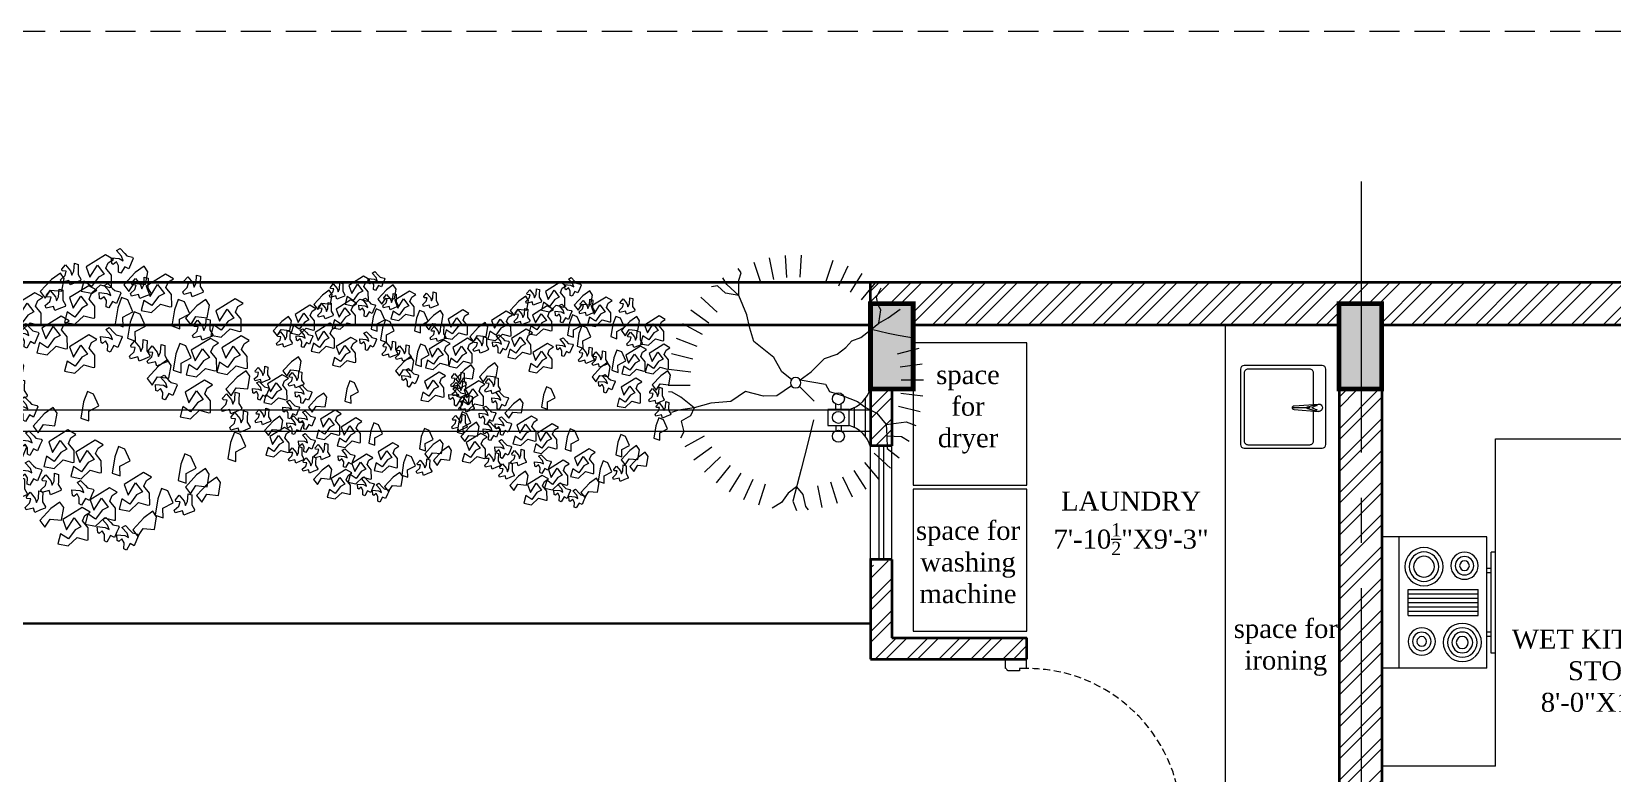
# Model space of a CAD drawing. Header units: inches. Extents: x -61 to 4103, y -308 to 989.
# Drawn here: x 319.5 to 653, y 832.6 to 989.1 of the extents above; entities that cross this region are included whole.
import ezdxf

# ---------------------------------------------------------------- set-up
doc = ezdxf.new("R2010")
doc.units = ezdxf.units.IN
doc.set_wipeout_variables(frame=1)
doc.header["$PDMODE"] = 3
for name, pattern in [('$0$$0$$0$HIDDEN', [9.525, 6.35, -3.175]), ('AR-01-R0-COLUMN LAYOUT$0$# 255 COLUMN LAYOUT PLAN$0$CENTER2', [28.575, 19.05, -3.175, 3.175, -3.175]), ('AR-01-R0-COLUMN LAYOUT$0$$0$HIDDEN', [0.375, 0.25, -0.125]), ('AR-01-R0-COLUMN LAYOUT$0$HIDDEN', [9.525, 6.35, -3.175]), ('HIDDEN', [0.375, 0.25, -0.125])]:
    doc.linetypes.add(name, pattern=pattern)
doc.layers.get('0').update_dxf_attribs({"lineweight": 0})
for name, color, linetype, lineweight in [('A-BOUNDARY', 226, 'Continuous', 35), ('A-DIM', 3, 'Continuous', 9), ('A-DOOR', 34, 'Continuous', 13), ('A-FIXTURE', 30, 'Continuous', 13), ('A-HATCH', 8, 'Continuous', 0), ('A-LANDSCAPE', 64, 'Continuous', 18), ('A-PROJECTION', 4, '$0$$0$$0$HIDDEN', 9), ('A-TEXT', 2, 'Continuous', 13), ('A-WALL', 1, 'Continuous', 35), ('A-WINDOW', 4, 'Continuous', 9), ('AR-01-R0-COLUMN LAYOUT$0$S-BEAM PLINTH', 3, 'AR-01-R0-COLUMN LAYOUT$0$HIDDEN', 9), ('AR-01-R0-COLUMN LAYOUT$0$S-COLUMN FIRST FLOOR', 6, 'Continuous', 40), ('AR-01-R0-COLUMN LAYOUT$0$S-COLUMN GROUND FLOOR', 6, 'Continuous', 40), ('AR-01-R0-COLUMN LAYOUT$0$S-COLUMN HATCH FIRST FLOOR', 8, 'Continuous', 9), ('AR-01-R0-COLUMN LAYOUT$0$S-COLUMN HATCH GROUND FLOOR', 8, 'Continuous', 9), ('AR-01-R0-COLUMN LAYOUT$0$S-COLUMN S.F. HIDDEN', 8, 'AR-01-R0-COLUMN LAYOUT$0$$0$HIDDEN', 9), ('AR-01-R0-COLUMN LAYOUT$0$S-GRID', 8, 'AR-01-R0-COLUMN LAYOUT$0$# 255 COLUMN LAYOUT PLAN$0$CENTER2', 9)]:
    doc.layers.add(name, color=color, linetype=linetype, lineweight=lineweight)
doc.styles.get("Standard").update_dxf_attribs({"font": 'arial.ttf', "height": 9})
doc.styles.add('STYLE1', font='romantic.ttf', dxfattribs={"height": 6})
doc.dimstyles.get("Standard").update_dxf_attribs({"dimtxt": 18, "dimasz": 6, "dimexe": 0, "dimexo": 6, "dimgap": 0.09, "dimtad": 0, "dimtih": 1, "dimtoh": 1, "dimdec": 1, "dimzin": 0, "dimdsep": 46, "dimlunit": 4, "dimtxsty": 'Standard', "dimblk": 'OBLIQUE', "dimcen": 0.09, "dimclrd": 256, "dimclre": 256, "dimclrt": 256, "dimadec": 0, "dimazin": 0, "dimtfac": 1, "dimtdec": 1, "dimtofl": 0, "dimtmove": 1, "dimatfit": 3, "dimfxl": 1, "dimtolj": 1, "dimtzin": 0, "dimlwd": -1, "dimlwe": -1, "dimarcsym": 0})

# ---------------------------------------------------------------- blocks, each defined once
blk = doc.blocks.new('$0$$0$$1$$0$BRANCHO1', base_point=(16.66, 36.12))
for p, q in [((16.573, 36.1498), (16.6363, 36.2083)), ((16.6363, 36.2083), (16.6707, 36.1837)), ((16.5817, 36.1159), (16.573, 36.1498)), ((16.6707, 36.1837), (16.619, 36.1683)), ((16.619, 36.1683), (16.6449, 36.1344)), ((16.6449, 36.1344), (16.6622, 36.1529)), ((16.6622, 36.1529), (16.7024, 36.1683)), ((16.7283, 36.1621), (16.688, 36.1375)), ((16.7024, 36.1683), (16.6909, 36.2022)), ((16.6909, 36.2022), (16.7311, 36.2022)), ((16.7311, 36.2022), (16.7283, 36.1621)), ((16.5989, 36.1313), (16.5817, 36.1159)), ((16.6219, 36.1344), (16.5989, 36.1313)), ((16.642, 36.1067), (16.6219, 36.1344)), ((16.6851, 36.0944), (16.642, 36.1067)), ((16.688, 36.1005), (16.6851, 36.0944)), ((16.688, 36.1375), (16.688, 36.1005))]:
    blk.add_line(p, q)
blk = doc.blocks.new('$0$$0$$1$$0$BRANCHO2', base_point=(16.83, 36.07))
for p, q in [((16.7826, 36.0972), (16.8244, 36.1012)), ((16.7857, 36.0721), (16.7826, 36.0972)), ((16.8244, 36.1012), (16.8867, 36.0942)), ((16.8867, 36.0942), (16.8887, 36.0624)), ((16.8235, 36.041), (16.7857, 36.0721)), ((16.8534, 36.0726), (16.8235, 36.041)), ((16.8887, 36.0624), (16.8534, 36.0726))]:
    blk.add_line(p, q)
blk = doc.blocks.new('$0$$0$$1$$0$BRANCHO3', base_point=(16.71, 35.96))
for p, q in [((16.6899, 36.0349), (16.6698, 36.0256)), ((16.6698, 36.0256), (16.687, 36.001)), ((16.6956, 36.0318), (16.6899, 36.0349)), ((16.6927, 36.0165), (16.6956, 36.0318)), ((16.7301, 36.0288), (16.71, 36.0165)), ((16.7387, 36.0226), (16.7301, 36.0288)), ((16.6554, 35.9949), (16.6554, 35.9795)), ((16.6841, 35.9887), (16.6554, 35.9949)), ((16.6554, 35.9795), (16.6812, 35.9733)), ((16.6812, 35.9733), (16.6927, 35.9702)), ((16.7014, 35.9918), (16.6841, 35.9887)), ((16.687, 36.001), (16.7014, 35.9918)), ((16.71, 36.0165), (16.6927, 36.0165)), ((16.6927, 35.9702), (16.7071, 35.9548)), ((16.7128, 35.9548), (16.7243, 35.9702)), ((16.7243, 35.9979), (16.7387, 36.0226)), ((16.7387, 35.9887), (16.7243, 35.9979)), ((16.7243, 35.9702), (16.7387, 35.9887)), ((16.7071, 35.9548), (16.7128, 35.9548))]:
    blk.add_line(p, q)
blk = doc.blocks.new('$0$$0$$1$$0$A$C1C0644A9')
at = {"linetype": 'ByBlock', "xscale": 12, "yscale": 12, "zscale": 12}
for name, p, rotation in [('$0$$0$$1$$0$BRANCHO2', (-2.07, 6.02), 33.69006752598449), ('$0$$0$$1$$0$BRANCHO3', (1.77, 6.02), 315.0000000000102), ('$0$$0$$1$$0$BRANCHO3', (-1.95, 4.34), 315.0000000000102), ('$0$$0$$1$$0$BRANCHO2', (0.09, 4.82), 33.69006752598449), ('$0$$0$$1$$0$BRANCHO3', (2.37, 3.98), 315.0000000000102), ('$0$$0$$1$$0$BRANCHO2', (3.81, 4.94), 33.69006752598449), ('$0$$0$$1$$0$BRANCHO2', (-4.23, 4.1), 33.69006752598449), ('$0$$0$$1$$0$BRANCHO3', (1.29, 3.5), 315.0000000000102), ('$0$$0$$1$$0$BRANCHO3', (3.21, 3.5), 315.0000000000102), ('$0$$0$$1$$0$BRANCHO3', (2.73, 2.9), 315.0000000000102), ('$0$$0$$1$$0$BRANCHO3', (4.05, 2.54), 315.0000000000102), ('$0$$0$$1$$0$BRANCHO2', (1.77, 2.78), 33.69006752598449), ('$0$$0$$1$$0$BRANCHO3', (-6.39, 1.1), 315.0000000000102), ('$0$$0$$1$$0$BRANCHO3', (-4.71, 1.22), 315.0000000000102), ('$0$$0$$1$$0$BRANCHO3', (-2.79, 0.62), 315.0000000000102), ('$0$$0$$1$$0$BRANCHO2', (5.85, 1.34), 33.69006752598449), ('$0$$0$$1$$0$BRANCHO2', (-5.55, 0.5), 33.69006752598449), ('$0$$0$$1$$0$BRANCHO3', (4.29, 0.02), 315.0000000000102), ('$0$$0$$1$$0$BRANCHO3', (5.61, -1.54), 315.0000000000102), ('$0$$0$$1$$0$BRANCHO2', (-1.71, -1.66), 33.69006752598449), ('$0$$0$$1$$0$BRANCHO3', (-1.35, -2.38), 315.0000000000102), ('$0$$0$$1$$0$BRANCHO3', (5.73, -2.5), 315.0000000000102), ('$0$$0$$1$$0$BRANCHO2', (-4.83, -2.62), 33.69006752598449), ('$0$$0$$1$$0$BRANCHO2', (5.13, -2.86), 33.69006752598449), ('$0$$0$$1$$0$BRANCHO2', (2.61, -4.66), 33.69006752598449), ('$0$$0$$1$$0$BRANCHO2', (-2.19, -5.26), 33.69006752598449), ('$0$$0$$1$$0$BRANCHO2', (2.85, -5.26), 33.69006752598449)]:
    blk.add_blockref(name, p, dxfattribs=dict(at, rotation=rotation))
for name, p in [('$0$$0$$1$$0$BRANCHO3', (1.17, 6.14)), ('$0$$0$$1$$0$BRANCHO3', (-1.23, 5.42)), ('$0$$0$$1$$0$BRANCHO1', (1.77, 5.06)), ('$0$$0$$1$$0$BRANCHO3', (3.57, 5.42)), ('$0$$0$$1$$0$BRANCHO1', (-2.67, 4.58)), ('$0$$0$$1$$0$BRANCHO1', (4.77, 4.1)), ('$0$$0$$1$$0$BRANCHO3', (-3.51, 3.5)), ('$0$$0$$1$$0$BRANCHO3', (0.93, 4.1)), ('$0$$0$$1$$0$BRANCHO3', (-4.83, 3.14)), ('$0$$0$$1$$0$BRANCHO1', (-1.95, 3.14)), ('$0$$0$$1$$0$BRANCHO3', (5.25, 2.9)), ('$0$$0$$1$$0$BRANCHO1', (-5.19, 1.94)), ('$0$$0$$1$$0$BRANCHO1', (-3.63, 2.3)), ('$0$$0$$1$$0$BRANCHO1', (-1.47, 1.7)), ('$0$$0$$1$$0$BRANCHO1', (2.97, 1.46)), ('$0$$0$$1$$0$BRANCHO3', (4.65, 1.46)), ('$0$$0$$1$$0$BRANCHO3', (5.61, 1.94)), ('$0$$0$$1$$0$BRANCHO2', (0.57, 1.1)), ('$0$$0$$1$$0$BRANCHO3', (-5.07, -0.1)), ('$0$$0$$1$$0$BRANCHO2', (-3.99, 0.74)), ('$0$$0$$1$$0$BRANCHO1', (3.09, 0.14)), ('$0$$0$$1$$0$BRANCHO1', (6.21, -0.1)), ('$0$$0$$1$$0$BRANCHO1', (-5.07, -0.94)), ('$0$$0$$1$$0$BRANCHO2', (-3.51, 0.02)), ('$0$$0$$1$$0$BRANCHO3', (-2.31, -0.82)), ('$0$$0$$1$$0$BRANCHO2', (2.61, -0.94)), ('$0$$0$$1$$0$BRANCHO1', (5.01, -1.06)), ('$0$$0$$1$$0$BRANCHO2', (-4.59, -1.78)), ('$0$$0$$1$$0$BRANCHO3', (-2.31, -1.66)), ('$0$$0$$1$$0$BRANCHO1', (3.93, -2.38)), ('$0$$0$$1$$0$BRANCHO3', (-5.79, -2.38)), ('$0$$0$$1$$0$BRANCHO2', (-2.67, -2.38)), ('$0$$0$$1$$0$BRANCHO3', (-3.99, -3.34)), ('$0$$0$$1$$0$BRANCHO1', (-2.79, -3.7)), ('$0$$0$$1$$0$BRANCHO1', (-0.87, -3.94)), ('$0$$0$$1$$0$BRANCHO1', (-4.83, -4.3)), ('$0$$0$$1$$0$BRANCHO2', (2.13, -3.94)), ('$0$$0$$1$$0$BRANCHO2', (3.93, -3.34)), ('$0$$0$$1$$0$BRANCHO1', (-3.27, -5.02)), ('$0$$0$$1$$0$BRANCHO3', (3.93, -4.66)), ('$0$$0$$1$$0$BRANCHO3', (-1.11, -5.5)), ('$0$$0$$1$$0$BRANCHO3', (-0.39, -6.1)), ('$0$$0$$1$$0$BRANCHO2', (0.57, -5.86))]:
    blk.add_blockref(name, p, dxfattribs=at)
blk = doc.blocks.new('$0$$0$$1$$0$arbor3')
for p, q in [((-0.1283, 0.4307), (-0.1024, 0.3605)), ((-0.0762, 0.4454), (-0.0593, 0.3725)), ((-0.0227, 0.4535), (-0.015, 0.3791)), ((0.0314, 0.4549), (0.0297, 0.3801)), ((0.0853, 0.4494), (0.0742, 0.3754)), ((0.138, 0.4373), (0.1177, 0.3652)), ((0.1569, 0.4179), (0.1593, 0.4303)), ((-0.2301, 0.3653), (-0.2219, 0.3843)), ((-0.1781, 0.4095), (-0.1436, 0.3431)), ((0.1646, 0.3855), (0.1569, 0.4179)), ((0.1877, 0.3327), (0.1646, 0.3855)), ((0.1877, 0.3327), (0.2098, 0.3804)), ((0.2098, 0.3804), (0.2234, 0.4015)), ((-0.2426, 0.336), (-0.2604, 0.3557)), ((-0.2183, 0.2875), (-0.2426, 0.336)), ((-0.2131, 0.3328), (-0.2301, 0.3653)), ((-0.2183, 0.2875), (-0.2131, 0.3328)), ((0.1579, 0.2823), (0.1877, 0.3327)), ((0.1877, 0.3327), (0.2167, 0.3365)), ((0.2167, 0.3365), (0.2423, 0.3623)), ((0.2423, 0.3623), (0.2748, 0.3443)), ((0.3218, 0.3269), (0.2693, 0.2736)), ((0.2748, 0.3443), (0.2982, 0.3491)), ((-0.3399, 0.2688), (-0.2776, 0.2273)), ((-0.294, 0.3008), (-0.3046, 0.3134)), ((-0.2683, 0.3009), (-0.294, 0.3008)), ((-0.2183, 0.2875), (-0.2683, 0.3009)), ((-0.1622, 0.2445), (-0.2183, 0.2875)), ((0.1339, 0.2188), (0.1579, 0.2823)), ((0.3574, 0.286), (0.2986, 0.2397)), ((-0.3677, 0.2224), (-0.3008, 0.189)), ((-0.1216, 0.222), (-0.1622, 0.2445)), ((-0.0816, 0.1973), (-0.1216, 0.222)), ((0.0885, 0.1797), (0.1339, 0.2188)), ((0.3875, 0.2411), (0.3234, 0.2025)), ((-0.3896, 0.1729), (-0.319, 0.1481)), ((-0.0469, 0.118), (-0.0816, 0.1973)), ((0.0879, 0.1169), (0.0885, 0.1797)), ((0.4117, 0.1927), (0.3433, 0.1624)), ((-0.405, 0.121), (-0.3319, 0.1053)), ((-0.0083, 0.0797), (-0.0469, 0.118)), ((0.0741, 0.0739), (0.0879, 0.1169)), ((0.4297, 0.1416), (0.358, 0.1202)), ((0.0082, 0.0405), (-0.0083, 0.0797)), ((0.0286, 0.0356), (0.0741, 0.0739)), ((0.4412, 0.0887), (0.3674, 0.0764)), ((-0.4159, 0.0135), (-0.3411, 0.0165)), ((0.0013, 0.0129), (-0.0339, -0.0161)), ((0.0013, 0.0129), (-0.0076, -0.0744)), ((0.0238, 0.0088), (0.0589, -0.0526)), ((0.4459, 0.0348), (0.3711, 0.0319)), ((-0.4112, -0.0404), (-0.3374, -0.0281)), ((-0.0891, -0.0479), (-0.1154, -0.0852)), ((-0.0339, -0.0161), (-0.0891, -0.0479)), ((0.3534, -0.0717), (0.3811, -0.0503)), ((0.3811, -0.0503), (0.4174, -0.0367)), ((0.4174, -0.0367), (0.4445, -0.0116)), ((-0.3997, -0.0933), (-0.328, -0.0719)), ((-0.1154, -0.0852), (-0.1447, -0.1076)), ((-0.0076, -0.0744), (0.0128, -0.0939)), ((0.0128, -0.0939), (0.0148, -0.1387)), ((0.1203, -0.0667), (0.2011, -0.0697)), ((0.2011, -0.0697), (0.2918, -0.0707)), ((0.2918, -0.0707), (0.4031, -0.0725)), ((0.3534, -0.0717), (0.3726, -0.0993)), ((0.3726, -0.0993), (0.4095, -0.1185)), ((0.4031, -0.0725), (0.4298, -0.0929)), ((-0.3817, -0.1444), (-0.3133, -0.1141)), ((-0.1901, -0.1468), (-0.2277, -0.174)), ((-0.1717, -0.1214), (-0.1901, -0.1468)), ((-0.1447, -0.1076), (-0.1717, -0.1214)), ((0.0148, -0.1387), (0.021, -0.194)), ((0.3977, -0.1741), (0.3308, -0.1407)), ((0.4095, -0.1185), (0.4173, -0.1307)), ((-0.3362, -0.1613), (-0.3702, -0.1692)), ((-0.3119, -0.1748), (-0.3362, -0.1613)), ((-0.299, -0.1876), (-0.3119, -0.1748)), ((-0.2537, -0.1927), (-0.299, -0.1876)), ((-0.2537, -0.1927), (-0.2793, -0.2185)), ((-0.2277, -0.174), (-0.2537, -0.1927)), ((-0.2277, -0.174), (-0.2293, -0.2319)), ((0.021, -0.194), (0.033, -0.2275)), ((0.3699, -0.2205), (0.3076, -0.1789)), ((-0.2793, -0.2185), (-0.3178, -0.2498)), ((-0.2315, -0.2663), (-0.2372, -0.3254)), ((-0.2293, -0.2319), (-0.2315, -0.2663)), ((0.033, -0.2275), (0.041, -0.267)), ((0.2979, -0.3011), (0.2479, -0.2453)), ((0.3364, -0.2631), (0.2799, -0.214)), ((-0.2069, -0.3454), (-0.1693, -0.2807)), ((-0.1588, -0.3703), (-0.1297, -0.3014)), ((-0.108, -0.3889), (-0.0877, -0.3169)), ((0.041, -0.267), (0.0698, -0.3074)), ((0.0698, -0.3074), (0.0436, -0.3703)), ((0.0698, -0.3074), (0.1062, -0.3195)), ((0.1062, -0.3195), (0.0956, -0.3679)), ((0.1062, -0.3195), (0.147, -0.3327)), ((0.2081, -0.3612), (0.1736, -0.2948)), ((0.2549, -0.334), (0.2123, -0.2724)), ((-0.0553, -0.4011), (-0.0442, -0.3271)), ((-0.0014, -0.4066), (0.0003, -0.3318)), ((0.0436, -0.3703), (0.0466, -0.4057)), ((0.0956, -0.3679), (0.1032, -0.3978)), ((0.147, -0.3327), (0.1661, -0.3795))]:
    blk.add_line(p, q)
blk.add_circle((0.015, 0.0242), 0.0177)
blk = doc.blocks.new('handle_')
for p, q in [((-0.75, 0), (0.75, 0)), ((-3.84, -0.87), (-3.85, -0.92)), ((-0.75, -0.13), (-0.75, 0)), ((-0.75, -0.13), (0.75, -0.13)), ((-0.31, -0.13), (-0.31, -0.13)), ((0.3, -0.96), (-0.3, -0.96)), ((-0.29, -0.15), (0.29, -0.15)), ((-0.25, -0.9), (-0.25, -0.15)), ((-0.25, -0.9), (0.25, -0.9)), ((0.25, -0.9), (0.25, -0.15)), ((0.3, -0.96), (0.34, -0.95)), ((0.31, -0.13), (0.31, -0.13)), ((0.65, -1.05), (0.65, -1.23)), ((0.75, -0.13), (0.75, 0))]:
    blk.add_line(p, q)
for centre, radius, start, end in [((-3.78, -0.93), 0.0769, 167.6781, 262.0686), ((-3.77, -0.88), 0.0769, 88.2493, 167.6781), ((-0.3, -1.42), 0.464, 90.2821, 130.7273), ((-0.29, -0.13), 0.0185, 180, 270), ((-0.25, -0.96), 0.0532, 90, 180), ((0.25, -0.96), 0.0532, 0, 90), ((0.29, -0.13), 0.0185, 270, 360), ((0.42, -1.42), 0.478, 67.3956, 98.7522), ((0.57, -1.23), 0.0769, 278.1759, 360), ((0.57, -1.05), 0.0769, 360, 67.3956)]:
    blk.add_arc(centre, radius, start, end)
for points, knots in [([(0.58, -1.31), (0.24, -1.36), (-0.53, -1.5), (-2.81, -1.58), (-3.62, -1.04), (-3.78, -1.01), (-3.79, -1.01)], [0.064651, 0.064651, 0.064651, 0.064651, 0.450521, 1.832326, 2.246212, 2.27179, 2.27179, 2.27179, 2.27179]), ([(-0.6, -1.07), (-0.61, -1.07), (-0.62, -1.07), (-0.77, -1.09), (-0.93, -1.1), (-2.42, -1.12), (-2.75, -1.11), (-3.06, -1.04), (-3.11, -1.02), (-3.21, -0.99), (-3.25, -0.97), (-3.37, -0.91), (-3.43, -0.88), (-3.56, -0.84), (-3.61, -0.82), (-3.7, -0.81), (-3.73, -0.81), (-3.77, -0.81)], [0.667145, 0.667145, 0.667145, 0.667145, 0.681098, 0.681098, 1.004571, 1.004571, 1.651515, 1.651515, 1.812419, 1.812419, 1.988171, 1.988171, 2.163922, 2.163922, 2.251194, 2.251194, 2.323653, 2.323653, 2.323653, 2.323653])]:
    blk.add_open_spline(points, degree=3, knots=knots)
blk = doc.blocks.new("d3'")
at = {"layer": 'A-DOOR'}
for p, q in [((-3.36, 4.49), (-3.36, 37.09)), ((-2.11, 37.09), (-3.36, 37.09)), ((-2.58, 37.09), (-2.58, 37.43)), ((-2.11, 4.49), (-2.11, 37.09)), ((-36, 0), (-36, 4.4)), ((-34.03, 4.4), (-36, 4.4)), ((-34.03, 4.4), (-34.03, 2.9)), ((-3.36, 4.49), (-2.11, 4.49)), ((-2.03, 4.4), (-2.03, 2.9)), ((-2, 4.4), (0, 4.4)), ((-0.75, 4.4), (-0.75, 4.4)), ((-0.75, 4.4), (-0.75, 4.4)), ((0, 0), (0, 4.4)), ((-34.03, 0), (-36, 0)), ((-34.03, 2.9), (-33.53, 2.9)), ((-34.03, 0.14), (-34.03, 0)), ((-33.53, 0.5), (-33.67, 0.5)), ((-33.53, 2.9), (-33.53, 0.5)), ((-2.03, 2.9), (-2.53, 2.9)), ((-2.53, 2.9), (-2.53, 0.5)), ((-2.53, 0.5), (-2.4, 0.5)), ((-2.03, 0.14), (-2.03, 0)), ((-2.03, 0), (0, 0))]:
    blk.add_line(p, q, dxfattribs=at)
at = {"layer": 'A-DOOR', "lineweight": -3}
for p, q in [((-35.5, 4.4), (-35.5, 4.4)), ((-2.08, 4.49), (-2.95, 4.49)), ((-2.95, 4.47), (-2.95, 4.49)), ((-2.08, 4.47), (-2.95, 4.47)), ((-2.02, 4.41), (-2.02, 3.54)), ((-2.02, 3.54), (-2, 3.54)), ((-2, 4.41), (-2, 3.54))]:
    blk.add_line(p, q, dxfattribs=at)
blk.add_circle((-2.02, 4.47), 0.0663, dxfattribs=at)
at = {"layer": 'A-DOOR', "linetype": 'HIDDEN', "ltscale": 6}
blk.add_arc((-1.47, 4.55), 32.56, 92.2361, 180.2684, dxfattribs=at)
at = {"layer": 'A-DOOR'}
for centre, radius, start, end in [((-2.58, 37.09), 0.337, 90, 180), ((-34.03, 0.5), 0.362, 270, 0), ((-2.03, 0.5), 0.362, 180, 270)]:
    blk.add_arc(centre, radius, start, end, dxfattribs=at)
at = {"layer": 'A-DOOR', "extrusion": (0, 0, -1), "zscale": -1, "rotation": 90}
blk.add_blockref('handle_', (3.36, 35.59), dxfattribs=at)
at = {"layer": 'A-DOOR', "rotation": 90}
blk.add_blockref('handle_', (-2.11, 35.59), dxfattribs=at)
blk = doc.blocks.new('HOB')
at = {"layer": 'A-FIXTURE'}
for p, q in [((654.88, 4906.79), (630.88, 4906.79)), ((630.88, 4906.79), (630.88, 4876.79)), ((634.88, 4906.79), (634.88, 4876.79)), ((654.88, 4906.79), (654.88, 4876.79)), ((655.88, 4903.4), (655.88, 4880.31)), ((656.88, 4903.4), (655.88, 4903.4)), ((656.88, 4903.4), (656.88, 4880.31)), ((655.88, 4899.56), (654.88, 4899.56)), ((655.88, 4898.56), (654.88, 4898.56)), ((636.88, 4894.79), (636.88, 4888.79)), ((636.88, 4894.79), (652.88, 4894.79)), ((636.88, 4893.79), (652.88, 4893.79)), ((636.88, 4892.79), (652.88, 4892.79)), ((652.88, 4894.79), (652.88, 4888.79)), ((636.88, 4891.79), (652.88, 4891.79)), ((636.88, 4890.79), (652.88, 4890.79)), ((636.88, 4889.79), (652.88, 4889.79)), ((636.88, 4888.79), (652.88, 4888.79)), ((655.88, 4885.03), (654.88, 4885.03)), ((655.88, 4884.03), (654.88, 4884.03)), ((656.88, 4880.31), (655.88, 4880.31)), ((654.88, 4876.79), (630.88, 4876.79))]:
    blk.add_line(p, q, dxfattribs=at)
for centre, radius in [((640.03, 4900.69), 3.11), ((649.29, 4900.92), 4.37), ((649.29, 4900.92), 3.37), ((649.29, 4900.92), 2.37), ((640.03, 4900.69), 2.11), ((640.03, 4900.69), 1.11), ((649.29, 4900.92), 1.37), ((640.53, 4883.6), 4.37), ((640.53, 4883.6), 3.37), ((640.53, 4883.6), 2.37), ((649.79, 4883.38), 3.11), ((649.79, 4883.38), 2.11), ((649.79, 4883.38), 1.11)]:
    blk.add_circle(centre, radius, dxfattribs=at)
blk = doc.blocks.new('_Oblique')
at = {"color": 0, "linetype": 'ByBlock', "lineweight": -2}
blk.add_line((-0.5, -0.5), (0.5, 0.5), dxfattribs=at)
blk = doc.blocks.new('*D40')
at = {"layer": 'A-DIM'}
blk.add_line((564.61, 811.69), (564.61, 807.19), dxfattribs=at)
at = {"layer": 'Defpoints', "color": 0}
for p in [(566.86, 811.69), (564.61, 807.19), (566.86, 807.19)]:
    blk.add_point(p, dxfattribs=at)
at = {"layer": 'A-DIM', "xscale": 3, "yscale": 3, "zscale": 3}
for p, rotation in [((564.61, 811.69), 90), ((564.61, 807.19), 270)]:
    blk.add_blockref('_Oblique', p, dxfattribs=dict(at, rotation=rotation))
at = {"layer": 'A-DIM', "insert": (564.61, 821.2), "char_height": 9, "attachment_point": 5, "rotation": 90}
blk.add_mtext('\\A1;4{\\H1.000000x;\\S1/2;}"', dxfattribs=at)
blk = doc.blocks.new('A$C0C273EA6')
for p, q in [((8.37, 14.11), (7.78, 16.48)), ((8.17, 11.34), (7.78, 16.48)), ((8.56, 14.66), (8.56, 10.95)), ((8.76, 14.11), (9.34, 16.48)), ((8.95, 11.34), (9.34, 16.48))]:
    blk.add_line(p, q)
blk.add_lwpolyline([(17.46, 17.22), (17.46, 0.78, -0.414214), (16.68, 0), (0.78, 0, -0.414214), (0, 0.78), (0, 17.22, -0.414214), (0.78, 18), (16.68, 18, -0.414214)], format="xyb", close=True)
blk.add_lwpolyline([(9.26, 15.4), (15.9, 15.4, -0.414214), (16.68, 14.61), (16.68, 1.57, -0.414214), (15.9, 0.78), (1.53, 0.78, -0.414214), (0.75, 1.57), (0.75, 14.61, -0.414214), (1.53, 15.4), (7.86, 15.4)], format="xyb")
for centre, radius, start, end in [((8.56, 16.48), 0.783, 351.3062, 188.6938), ((8.56, 14.11), 0.196, 180, 0), ((8.56, 11.34), 0.391, 180, 0)]:
    blk.add_arc(centre, radius, start, end)
for points in [[(8.17, 16.12), (7.91, 16.4), (8.23, 15.73), (8.55, 15.06)], [(8.95, 16.12), (9.21, 16.39), (8.88, 15.72), (8.55, 15.06)]]:
    blk.add_open_spline(points, degree=3)
blk = doc.blocks.new('AK-BASE PLANS$0$$0$$0$Health Faucet-plan')
for p, q in [((0, 50.8), (69.9, 50.8)), ((12.5, 44.4), (57.4, 44.4)), ((47.1, 31.7), (22.9, 31.7)), ((25.4, 15.9), (19.1, 15.9)), ((25.4, 9.5), (19.1, 9.5)), ((44.4, 15.9), (50.8, 15.9)), ((44.4, 9.5), (50.8, 9.5))]:
    blk.add_line(p, q)
blk.add_lwpolyline([(25.4, 25.4), (25.4, 0), (44.4, 0), (44.4, 25.4)], close=True)
for centre in [(12.7, 12.7), (34.9, 12.7), (57.2, 12.7)]:
    blk.add_circle(centre, 7.1)
for centre, start, end in [((-9.5, 15.9), 15.2551, 74.7449), ((79.4, 15.9), 105.2551, 164.7449)]:
    blk.add_arc(centre, 36.2, start, end)

msp = doc.modelspace()

# ---------------------------------------------------------------- hatches: boundary and pattern name
at = {"layer": 'A-HATCH'}
h = msp.add_hatch(dxfattribs=at)
h.set_pattern_fill('ANSI32', color=256, scale=0.5)
edge = h.paths.add_edge_path()
edge.add_line((496.5, 931.69), (496.5, 936.19))
edge.add_line((496.5, 936.19), (709.36, 936.19))
edge.add_line((709.36, 936.19), (709.36, 931.69))
edge.add_line((709.36, 931.69), (700.36, 931.69))
edge.add_line((700.36, 931.69), (700.36, 927.19))
edge.add_line((700.36, 927.19), (604.36, 927.19))
edge.add_line((604.36, 927.19), (604.36, 931.69))
edge.add_line((604.36, 931.69), (595.36, 931.69))
edge.add_line((595.36, 931.69), (595.36, 927.19))
edge.add_line((595.36, 927.19), (505.5, 927.19))
edge.add_line((505.5, 927.19), (505.5, 931.69))
edge.add_line((505.5, 931.69), (496.5, 931.69))
h = msp.add_hatch(dxfattribs=at)
h.set_pattern_fill('ANSI32', color=256, scale=0.5)
h.set_pattern_definition([(45, (-2400, -0.0001), (-3.367596, 3.367596), []), (45, (-2397.755, -0.0001), (-3.367596, 3.367596), [])])
h.paths.add_polyline_path([(501, 913.69), (496.5, 913.69), (496.5, 901.69), (501, 901.69)])
edge = h.paths.add_edge_path()
edge.add_line((529.5, 861.19), (501.39, 861.19))
edge.add_arc((495.93, 862.23), 5.56, 275.8092, 349.1884, ccw=False)
edge.add_line((496.5, 856.7), (496.5, 856.69))
edge.add_line((496.5, 856.69), (529.5, 856.69))
edge.add_line((529.5, 856.69), (529.5, 861.19))
edge = h.paths.add_edge_path()
edge.add_arc((499.62, 880.77), 3.38, 245.9775, 294.0225, ccw=False)
edge.add_arc((497.63, 877.15), 0.818, -221.2122, 41.2122, ccw=False)
edge.add_line((497.02, 877.69), (496.5, 877.69))
edge.add_line((496.5, 877.69), (496.5, 856.7))
edge.add_arc((495.93, 862.23), 5.56, 275.8092, 349.1884)
edge.add_line((501.39, 861.19), (501, 861.19))
edge.add_line((501, 861.19), (501, 877.69))
h = msp.add_hatch(dxfattribs=at)
h.set_pattern_fill('ANSI32', color=256, scale=0.5)
h.set_pattern_definition([(45, (0, 0.0356), (-3.367596, 3.367596), []), (45, (2.245, 0.0356), (-3.367596, 3.367596), [])])
h.paths.add_polyline_path([(604.36, 913.69), (600, 913.69), (600, 816.22), (604.36, 816.22)])
h.paths.add_polyline_path([(600, 913.69), (595.36, 913.69), (595.36, 816.22), (600, 816.22)])
h.paths.add_polyline_path([(600, 783.22), (595.36, 783.22), (595.36, 699.19), (571.36, 699.19), (571.36, 694.69), (595.36, 694.69), (595.36, 603.22), (600, 603.22)])
h.paths.add_polyline_path([(604.36, 783.22), (600, 783.22), (600, 603.22), (604.36, 603.22)])
at = {"layer": 'AR-01-R0-COLUMN LAYOUT$0$S-COLUMN HATCH FIRST FLOOR', "linetype": 'ByBlock'}
h = msp.add_hatch(color=256, dxfattribs=at)
h.dxf.hatch_style = 1
h.paths.add_polyline_path([(496.5, 913.69), (496.5, 931.69), (505.5, 931.69), (505.5, 913.69)])
h = msp.add_hatch(color=256, dxfattribs=at)
h.dxf.hatch_style = 1
h.paths.add_polyline_path([(595.36, 913.69), (595.36, 931.69), (604.36, 931.69), (604.36, 913.69)])
at = {"layer": 'AR-01-R0-COLUMN LAYOUT$0$S-COLUMN HATCH GROUND FLOOR', "linetype": 'ByBlock'}
for points in [[(505.5, 931.69), (496.5, 931.69), (496.5, 913.69), (505.5, 913.69)], [(604.36, 931.69), (595.36, 931.69), (595.36, 913.69), (604.36, 913.69)]]:
    msp.add_hatch(color=256, dxfattribs=at).paths.add_polyline_path(points)

# ---------------------------------------------------------------- linework, layer by layer
at = {"layer": 'A-BOUNDARY'}
for p, q in [((114, 936.19), (496.5, 936.19)), ((114, 927.19), (496.5, 927.19))]:
    msp.add_line(p, q, dxfattribs=at)
at = {"layer": 'A-FIXTURE'}
for p, q in [((571.36, 816.19), (571.36, 927.19)), ((628.36, 903.19), (676.36, 903.19)), ((628.36, 834.1), (628.36, 903.19)), ((628.36, 834.1), (604.36, 834.1))]:
    msp.add_line(p, q, dxfattribs=at)
for points in [[(505.5, 893.39), (529.5, 893.39), (529.5, 923.39), (505.5, 923.39)], [(505.5, 862.59), (529.5, 862.59), (529.5, 892.59), (505.5, 892.59)]]:
    msp.add_lwpolyline(points, close=True, dxfattribs=at)
at = {"layer": 'A-LANDSCAPE'}
for p, q in [((496.5, 909.19), (173.96, 909.19)), ((496.5, 904.69), (175.69, 904.69))]:
    msp.add_line(p, q, dxfattribs=at)
at = {"layer": 'A-PROJECTION'}
msp.add_line((114, 864.19), (496.5, 864.19), dxfattribs=at)
at = {"layer": 'A-PROJECTION', "const_width": 0.5}
msp.add_lwpolyline([(496.5, 864.19), (114, 864.19)], dxfattribs=at)
at = {"layer": 'A-WALL'}
for p, q in [((496.5, 936.19), (709.36, 936.19)), ((496.5, 931.69), (496.5, 936.19)), ((505.5, 927.19), (595.36, 927.19)), ((604.36, 927.19), (700.36, 927.19)), ((496.5, 913.69), (496.5, 901.69)), ((501, 913.69), (501, 901.69)), ((595.36, 913.69), (595.36, 816.19)), ((604.36, 913.69), (604.36, 816.19)), ((501, 901.69), (496.5, 901.69)), ((496.5, 877.96), (496.5, 856.69)), ((501, 877.69), (496.5, 877.69)), ((501, 877.69), (501, 861.19)), ((501, 861.19), (529.5, 861.19)), ((529.5, 856.69), (529.5, 861.19)), ((496.5, 856.69), (529.5, 856.69))]:
    msp.add_line(p, q, dxfattribs=at)
at = {"layer": 'A-WINDOW'}
for p, q in [((496.5, 877.96), (496.5, 901.69)), ((498.25, 901.69), (498.25, 877.69)), ((499.25, 901.69), (499.25, 877.69)), ((501, 877.69), (501, 901.69))]:
    msp.add_line(p, q, dxfattribs=at)
at = {"layer": 'AR-01-R0-COLUMN LAYOUT$0$S-COLUMN FIRST FLOOR', "linetype": 'ByBlock'}
for points in [[(496.5, 913.69), (496.5, 931.69), (505.5, 931.69), (505.5, 913.69)], [(595.36, 913.69), (595.36, 931.69), (604.36, 931.69), (604.36, 913.69)]]:
    msp.add_lwpolyline(points, close=True, dxfattribs=at)
at = {"layer": 'AR-01-R0-COLUMN LAYOUT$0$S-COLUMN GROUND FLOOR', "linetype": 'ByBlock'}
for points in [[(496.5, 913.69), (496.5, 931.69), (505.5, 931.69), (505.5, 913.69)], [(595.36, 913.69), (595.36, 931.69), (604.36, 931.69), (604.36, 913.69)]]:
    msp.add_lwpolyline(points, close=True, dxfattribs=at)
at = {"layer": 'AR-01-R0-COLUMN LAYOUT$0$S-COLUMN S.F. HIDDEN', "ltscale": 20, "const_width": 1}
for points in [[(496.5, 913.69), (496.5, 931.69), (505.5, 931.69), (505.5, 913.69)], [(595.36, 913.69), (595.36, 931.69), (604.36, 931.69), (604.36, 913.69)]]:
    msp.add_lwpolyline(points, close=True, dxfattribs=at)
at = {"layer": 'AR-01-R0-COLUMN LAYOUT$0$S-GRID', "ltscale": 3}
msp.add_line((600, 957.43), (600, -72), dxfattribs=at)

# ---------------------------------------------------------------- block references
at = {"layer": 'A-DOOR', "rotation": 270}
msp.add_blockref("d3'", (525, 820.69), dxfattribs=at)
at = {"layer": 'A-FIXTURE', "xscale": -1, "rotation": 270}
msp.add_blockref('A$C0C273EA6', (574.57, 901.18), dxfattribs=at)
at = {"layer": 'A-FIXTURE', "xscale": -0.923080535234476, "yscale": 0.923080535234476, "zscale": 0.923080535234476, "rotation": 180}
msp.add_blockref('HOB', (22.01, 5384.16), dxfattribs=at)
at = {"layer": 'A-LANDSCAPE'}
for name, p, xscale, yscale, zscale, rotation in [('$0$$0$$1$$0$A$C1C0644A9', (337.64, 911.39), -4.621440187627499, 4.621440187627499, 4.621440187627499, 74.58637754952481), ('$0$$0$$1$$0$arbor3', (288.97, 915.51), -62.50245035178546, 62.50245035178546, 62.50245035178546, 74.58637754618478), ('$0$$0$$1$$0$arbor3', (482.42, 915.51), -62.50245035178546, 62.50245035178546, 62.50245035178546, 74.58637754618478), ('$0$$0$$1$$0$A$C1C0644A9', (391.52, 914.07), -3.532125610522843, 3.532125610522843, 3.532125610522843, 74.58637754906918), ('$0$$0$$1$$0$A$C1C0644A9', (432.97, 912.81), -3.532125610522843, 3.532125610522843, 3.532125610522843, 74.58637754906918)]:
    msp.add_blockref(name, p, dxfattribs=dict(at, xscale=xscale, yscale=yscale, zscale=zscale, rotation=rotation))

# ---------------------------------------------------------------- texts
at = {"layer": 'A-TEXT', "char_height": 4, "attachment_point": 5, "style": 'STYLE1'}
for s, insert, width in [('\\A1;space for dryer', (517.07, 909.39), 17.6759), ('\\A1;LAUNDRY\\P7\'-10{\\H0.7x;\\S1/2;}"X9\'-3"', (551.48, 885.35), 30.6052), ('\\A1;space for washing machine', (517.07, 877.15), 31.1282), ('\\A1;space for ironing', (584.12, 859.17), 31.1282), ('\\A1;WET KITCHEN/\\PSTORE\\P8\'-0"X11\'-3"', (653.21, 854.23), 44.0013)]:
    msp.add_mtext(s, dxfattribs=dict(at, insert=insert, width=width))

# ---------------------------------------------------------------- dimensions: what is measured, and where the dimension line sits
at = {"layer": 'A-DIM'}
dim = msp.add_linear_dim(base=(564.61, 807.19), p1=(566.86, 811.69), p2=(566.86, 807.19), angle=90, dimstyle='Standard', override={"dimtxt": 5, "dimasz": 3, "dimtih": 0, "dimtoh": 0, "dimfxl": 2, "dimfxlon": 1}, dxfattribs=at)
dim.commit()
dim.dimension.update_dxf_attribs({"geometry": '*D40', "text_midpoint": (564.61, 821.2), "dimtype": 160})

# ---------------------------------------------------------------- next in the draw order: block references
at = {"layer": 'A-FIXTURE', "ltscale": 0.7, "xscale": 0.177889858110575, "yscale": 0.177889858110575, "zscale": 0.177889858110575, "rotation": 270}
msp.add_blockref('AK-BASE PLANS$0$$0$$0$Health Faucet-plan', (487.46, 913.9), dxfattribs=at)

# ---------------------------------------------------------------- next in the draw order: linework, layer by layer
at = {"layer": 'AR-01-R0-COLUMN LAYOUT$0$S-BEAM PLINTH'}
msp.add_lwpolyline([(1246.29, 989.07), (-61.05, 989.07), (-61.05, -308.04), (1246.29, -308.04)], close=True, dxfattribs=at)

doc.saveas('drawing.dxf')
